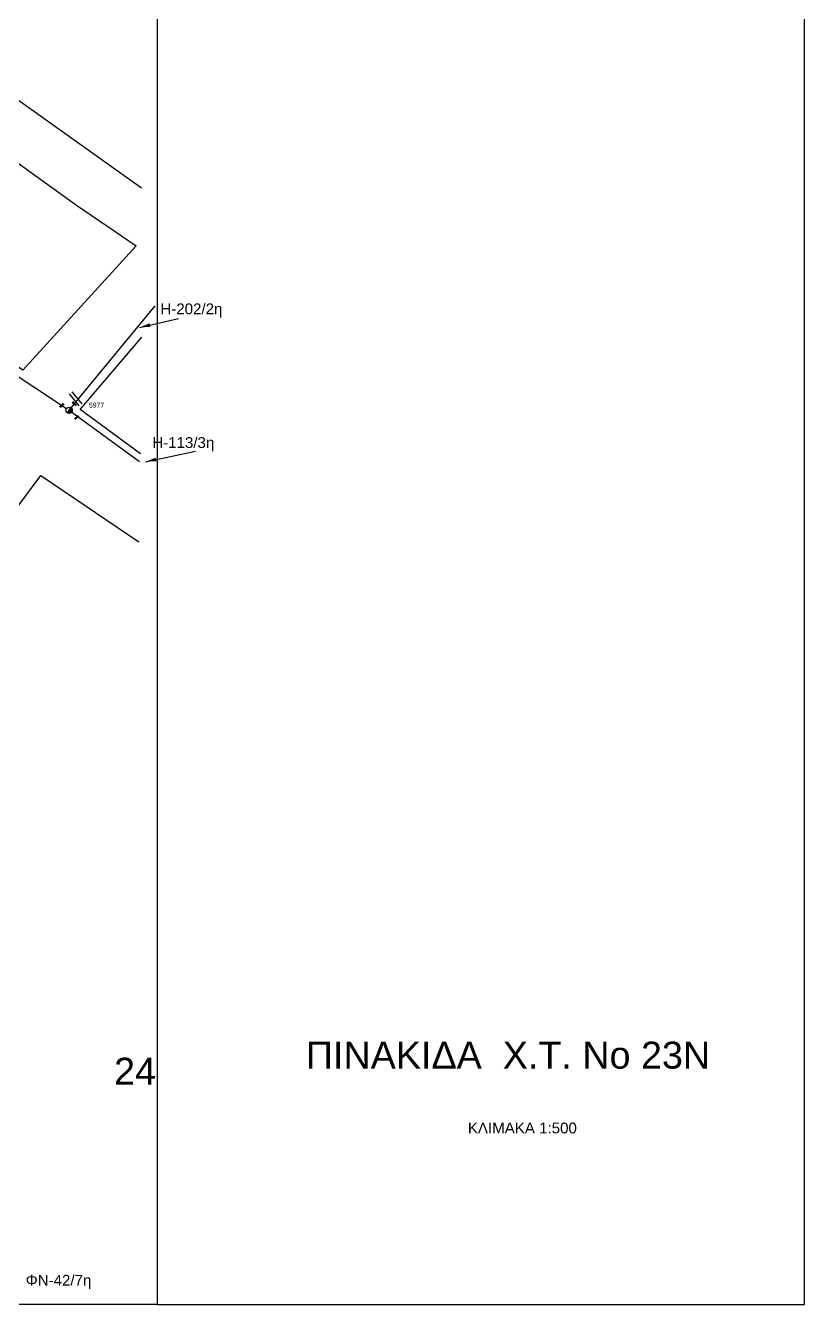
# Model space of a CAD drawing. Header units: millimetres. Extents: x 951 to 2109, y 727 to 2273.
# Drawn here: x 1924.6 to 2068.9, y 730.8 to 967.6 of the extents above; entities that cross this region are included whole.
import ezdxf

# ---------------------------------------------------------------- set-up
doc = ezdxf.new("R2010")
doc.units = ezdxf.units.MM
for name, color, linetype in [('Γυμνά εναέρια ΧΤ και ΦΟΠ (3Φ)   4x50+16AL', 7, 'Continuous'), ('Επιγραφές - Σχήματα', 7, 'Continuous'), ('Μηχανική τομή', 7, 'Continuous'), ('Στύλος ΦΜ', 7, 'Continuous'), ('Στύλος ΦΜ @ 1', 7, 'Continuous'), ('Τομή', 7, 'Continuous'), ('Υπόβαθρο ΔΕΗ', 7, 'Continuous')]:
    doc.layers.add(name, color=color, linetype=linetype)
doc.styles.get("Standard").update_dxf_attribs({"font": 'arial.ttf'})
doc.dimstyles.new('ISO-25', dxfattribs={"dimtxt": 2.5, "dimasz": 2.5, "dimexe": 1.25, "dimexo": 0.625, "dimtad": 1, "dimtxsty": 'Standard', "dimcen": 2.5, "dimadec": 0, "dimazin": 0, "dimtfac": 1, "dimtmove": 0, "dimatfit": 3, "dimfxl": 1, "dimarcsym": 0})

# ---------------------------------------------------------------- blocks, each defined once
blk = doc.blocks.new('ΥΠΑΡΧΩΝ ΤΣΙΜΕΝΤΕΝΙΟΣ ΣΤΥΛΟΣ')
at = {"layer": 'Στύλος ΦΜ'}
blk.add_hatch(color=7, dxfattribs=at).paths.add_polyline_path([(-1.3, -2.3, 0.574793), (2.6, 0, 0.268822), (1.3, 2.3)])
at = {"layer": 'Στύλος ΦΜ', "color": 7}
blk.add_line((-1.3, -2.3), (1.3, 2.3), dxfattribs=at)
blk.add_circle((0, 0), 2.62, dxfattribs=at)
at = {"layer": 'Στύλος ΦΜ', "flags": 4}
for tag, p in [('ΑΡΙΘΜΟΣ', (-4.7, 8.1)), ('ΤΥΠΟΣ', (-4.9, 3))]:
    blk.add_attdef(tag, p, '', height=4, dxfattribs=at)
blk = doc.blocks.new('ΜΗΧΑΝΙΚΗ ΤΟΜΗ')
at = {"layer": 'Μηχανική τομή', "ltscale": 40}
for p, q in [((-1.89, 0.78), (1.89, 0.78)), ((1.89, 0), (-1.89, 0))]:
    blk.add_line(p, q, dxfattribs=at)
blk = doc.blocks.new('ΤΟΜΗ')
at = {"layer": 'Τομή', "ltscale": 40}
for p, q in [((-5.68, 0), (5.68, 0)), ((5.68, -2.33), (-5.68, -2.33))]:
    blk.add_line(p, q, dxfattribs=at)

msp = doc.modelspace()

# ---------------------------------------------------------------- linework, layer by layer
at = {"layer": 'Γυμνά εναέρια ΧΤ και ΦΟΠ (3Φ)   4x50+16AL', "color": 5, "ltscale": 0.2}
for points in [[(1902.413, 916.355), (1932.172, 896.629)], [(1933.153, 895.979), (1945.692, 886.861)]]:
    msp.add_lwpolyline(points, dxfattribs=at)
at = {"layer": 'Γυμνά εναέρια ΧΤ και ΦΟΠ (3Φ)   4x50+16AL', "color": 85, "ltscale": 0.2}
msp.add_lwpolyline([(1933.025, 896.768), (1936.463, 900.914), (1948.609, 915.671)], dxfattribs=at)
at = {"layer": 'Επιγραφές - Σχήματα'}
msp.add_lwpolyline([(951.117, 1235.249), (1948.962, 1235.249), (1948.962, 730.759), (951.117, 730.759)], close=True, dxfattribs=at)
at = {"layer": 'Επιγραφές - Σχήματα', "ltscale": 10}
msp.add_lwpolyline([(1948.962, 730.759), (2068.897, 730.759), (2068.897, 1235.249), (1948.962, 1235.249)], dxfattribs=at)
at = {"layer": 'Υπόβαθρο ΔΕΗ'}
msp.add_lwpolyline([(1945.781, 988.199), (1931.784, 1007.308), (1904.519, 967.056), (1946.087, 937.532)], dxfattribs=at)
at = {"layer": 'Υπόβαθρο ΔΕΗ', "ltscale": 0.2}
msp.add_lwpolyline([(1882.923, 934.428), (1899.54, 959.124), (1934.052, 934.317), (1945.093, 926.749), (1924.092, 903.747), (1903.484, 917.83), (1881.8, 932.649)], close=True, dxfattribs=at)
for points in [[(1945.879, 888.241), (1934.708, 896.49), (1946.131, 909.84)], [(1922.455, 735.081), (1886.608, 764.432), (1901.814, 791.933), (1909.931, 806.613), (1886.788, 829.25), (1898.762, 845.559), (1908.038, 858.193), (1927.42, 884.251), (1945.609, 871.971)]]:
    msp.add_lwpolyline(points, dxfattribs=at)

# ---------------------------------------------------------------- block references
at = {"layer": 'Μηχανική τομή', "xscale": 0.2499999999999997, "yscale": 0.2499999999999997, "zscale": 0.2499999999999997}
for p, rotation in [((1931.251, 897.29), 223.9112265450122), ((1933.68, 897.599), 136.9968953052575), ((1934.011, 895.053), 223.9112265450122)]:
    msp.add_blockref('ΜΗΧΑΝΙΚΗ ΤΟΜΗ', p, dxfattribs=dict(at, rotation=rotation))
at = {"layer": 'Στύλος ΦΜ @ 1', "ltscale": 40}
ref = msp.add_blockref('ΥΠΑΡΧΩΝ ΤΣΙΜΕΝΤΕΝΙΟΣ ΣΤΥΛΟΣ', (1932.663, 896.304), dxfattribs=dict(at, xscale=0.2249999999999091, yscale=0.2249999999999091, zscale=0.2249999999999091))
ref.add_attrib('ΤΥΠΟΣ', '5977', (1936.347, 896.821), dxfattribs={"layer": 'Στύλος ΦΜ', "height": 0.9, "flags": 4})
at = {"layer": 'Τομή', "xscale": 0.2499999999999998, "yscale": 0.2499999999999998, "zscale": 0.2499999999999998, "rotation": 129.9525942656956}
msp.add_blockref('ΤΟΜΗ', (1933.639, 898.256), dxfattribs=at)

# ---------------------------------------------------------------- texts
at = {"layer": 'Επιγραφές - Σχήματα', "color": 7, "char_height": 2, "width": 84.18588, "attachment_point": 1}
for s, insert in [('Η-202/2η', (1949.574, 916.099)), ('Η-113/3η', (1948.069, 891.342)), ('ΦΝ-42/7η', (1924.622, 736.231))]:
    msp.add_mtext(s, dxfattribs=dict(at, insert=insert))
at = {"layer": 'Επιγραφές - Σχήματα', "ltscale": 10, "width": 157.51805, "attachment_point": 1}
for s, insert, char_height in [('ΠΙΝΑΚΙΔΑ  Χ.Τ. Νο 23N', (1976.512, 779.418), 5), ('ΚΛΙΜΑΚΑ 1:500', (2006.543, 764.43), 2)]:
    msp.add_mtext(s, dxfattribs=dict(at, insert=insert, char_height=char_height))
at = {"layer": 'Επιγραφές - Σχήματα', "ltscale": 0.2, "insert": (1940.993, 776.444), "char_height": 5, "width": 18.107, "attachment_point": 1}
msp.add_mtext('24', dxfattribs=at)

# ---------------------------------------------------------------- leaders
at = {"layer": 'Επιγραφές - Σχήματα', "ltscale": 40}
for points in [[(1945.713, 911.649), (1952.899, 913.311)], [(1946.809, 886.8), (1956.054, 888.77)]]:
    msp.add_leader(points, dimstyle='ISO-25', override={"dimasz": 2, "dimtad": 0}, dxfattribs=at)

doc.saveas('drawing.dxf')
